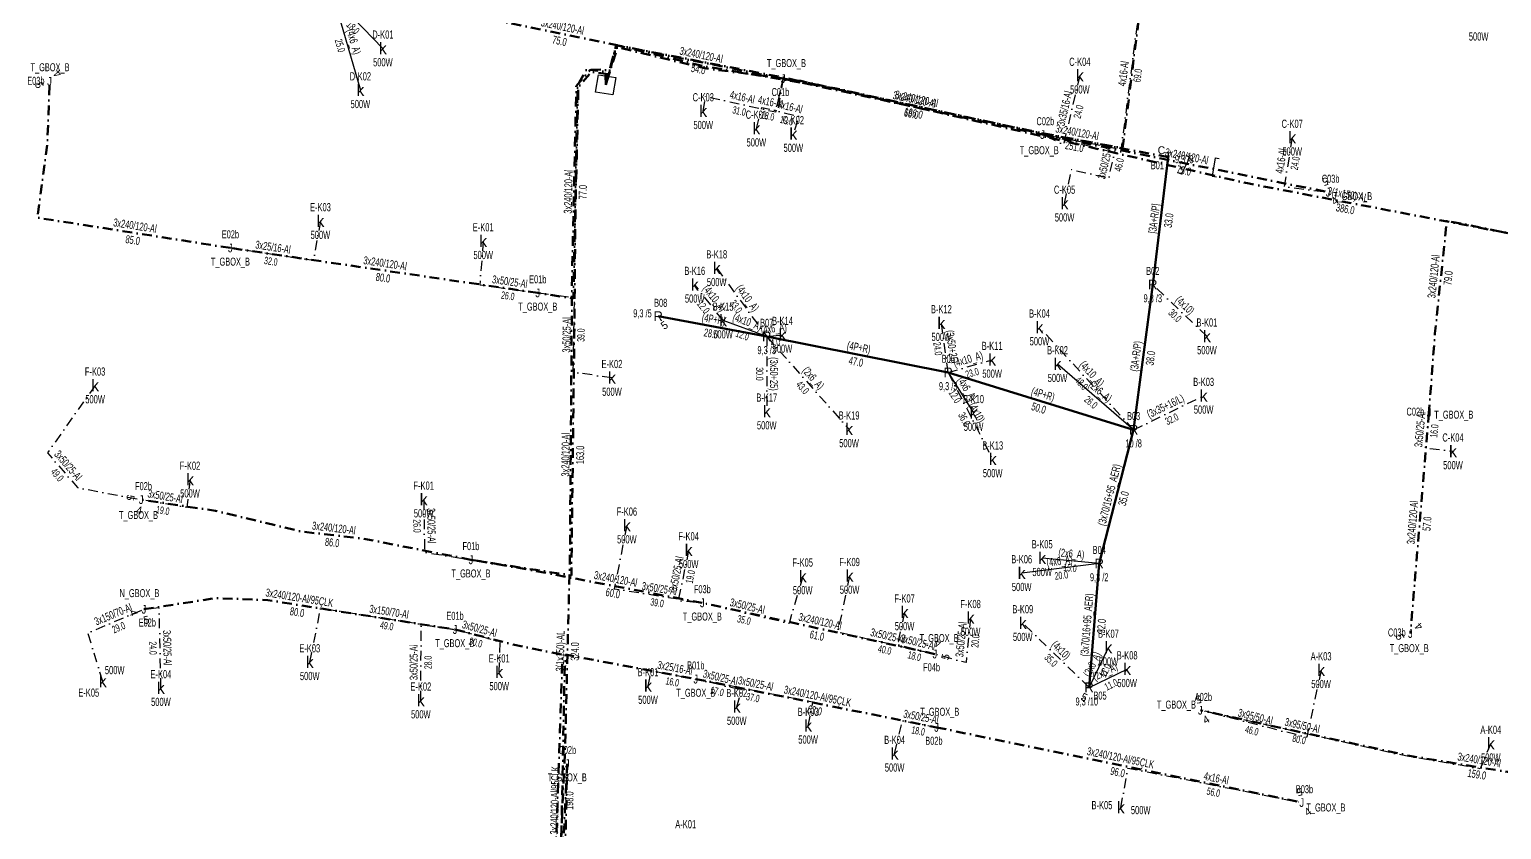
# Model space of a CAD drawing. Header units: millimetres. Extents: x 563565 to 566167, y 4094172 to 4096697.
# Drawn here: x 563820.8 to 564197.9, y 4095592.3 to 4095797.3 of the extents above; entities that cross this region are included whole.
import ezdxf
from ezdxf.enums import TextEntityAlignment as Align

# ---------------------------------------------------------------- set-up
doc = ezdxf.new("R2010")
doc.units = ezdxf.units.MM
doc.linetypes.add('DASHDOT', pattern=[5, 2.5, -1.25, 0, -1.25])
for name, color, linetype, lineweight in [('DIREK_AG_MEVCUT', 120, 'Continuous', 25), ('DIREK_BOX_YENI', 5, 'Continuous', 25), ('HAT_ABONE_HAVAI_MEVCUT', 56, 'Continuous', 30), ('HAT_ABONE_YERALTI_MEVCUT', 56, 'DASHDOT', 30), ('HAT_ABONE_YERALTI_YENI', 30, 'DASHDOT', 30), ('HAT_AG_HAVAI_BYSK', 3, 'Continuous', 50), ('HAT_AG_HAVAI_MEVCUT', 126, 'Continuous', 50), ('HAT_AG_YERALTI_YENI', 3, 'DASHDOT', 50), ('HAT_BOX_YERALTI_YENI', 5, 'DASHDOT', 50), ('HAT_OG_YERALTI_YENI', 1, 'DASHDOT', 70), ('KOFRE_ABONE_MEVCUT', 6, 'Continuous', 25), ('TRAFO_MEVCUT', 5, 'Continuous', 30)]:
    doc.layers.add(name, color=color, linetype=linetype, lineweight=lineweight)
doc.layers.add('DIREK_AG_TADILAT_BYSK', color=3, linetype='Continuous')
doc.layers.add('NIA_AG', color=5, linetype='Continuous')
doc.styles.add('Direk', font='B_CAD')
doc.styles.get("Standard").update_dxf_attribs({"font": 'Arial'})

# ---------------------------------------------------------------- blocks, each defined once
blk = doc.blocks.new('AG_NIA', base_point=(-64.4296, 129.8924))
at = {"layer": 'NIA_AG'}
for p, q in [((-64.429604, 132.292432), (-65.529604, 132.292432)), ((-64.429604, 127.492432), (-64.429604, 132.292432)), ((-64.429604, 127.492432), (-65.529604, 127.492432))]:
    blk.add_line(p, q, dxfattribs=at)
blk = doc.blocks.new('MEV_BINA_KARE')
at = {"layer": 'TRAFO_MEVCUT', "linetype": 'Continuous'}
for p, q in [((-2.25, -2.25), (-2.25, 2.25)), ((-2.25, 2.25), (2.25, 2.25)), ((0, 1.8), (0, 2.7)), ((2.25, 2.25), (2.25, -2.25)), ((2.25, -2.25), (-2.25, -2.25))]:
    blk.add_line(p, q, dxfattribs=at)

msp = doc.modelspace()

# ---------------------------------------------------------------- linework, layer by layer
at = {"layer": 'HAT_ABONE_HAVAI_MEVCUT'}
for p, q in [((563898.58, 4095805.54), (563911.29, 4095792.39)), ((563898.58, 4095805.54), (563905.53, 4095781.69)), ((564009.61, 4095718.6), (563998.43, 4095722.69)), ((564009.61, 4095718.6), (564013.65, 4095719.03)), ((564103.61, 4095694.7), (564084.11, 4095711.52)), ((564056.1, 4095709.37), (564062.6, 4095699.01)), ((564094.79, 4095660.41), (564074.93, 4095657.97)), ((564094.79, 4095660.41), (564080.18, 4095661.81)), ((564092.2, 4095628.7), (564097.15, 4095638.9)), ((564092.2, 4095628.7), (564101.94, 4095633.36))]:
    msp.add_line(p, q, dxfattribs=at)
at = {"layer": 'HAT_ABONE_YERALTI_MEVCUT', "flags": 128}
for points in [[(563996.81, 4095736.09), (564009.61, 4095718.6)], [(563998.43, 4095722.69), (563991.18, 4095731.86)], [(564122.39, 4095718.63), (564108.51, 4095731.88)], [(564056.1, 4095709.37), (564054.35, 4095722.03)], [(564103.61, 4095694.7), (564079.49, 4095720.92)], [(564009.61, 4095718.6), (564030.71, 4095694.82)], [(564009.61, 4095718.6), (564009.63, 4095699.39)], [(564056.1, 4095709.37), (564067.36, 4095712.63)], [(564056.1, 4095709.37), (564067.51, 4095687.13)], [(564103.61, 4095694.7), (564121.54, 4095703.41)], [(564092.2, 4095628.7), (564075.21, 4095645.17)]]:
    msp.add_lwpolyline(points, dxfattribs=at)
at = {"layer": 'HAT_ABONE_YERALTI_YENI', "flags": 128}
for points in [[(564098.08, 4095808.26), (564105.459714, 4095806.087841), (564100.218983, 4095765.277047), (564080.269854, 4095770.314749)], [(564089.83, 4095785.42), (564085.611841, 4095767.730155), (564080.269854, 4095770.314749)], [(563993.361987, 4095776.325493), (563993.919512, 4095780.11666), (564011.983306, 4095776.102483), (564013.838292, 4095784.639515)], [(564006.965585, 4095771.865297), (564008.396675, 4095777.212254), (564012.025533, 4095776.486482), (564013.838292, 4095784.639515)], [(564013.838292, 4095784.639515), (564012.421408, 4095776.288545), (564017.897685, 4095774.96896), (564016.44, 4095770.48)], [(564085.92, 4095752.65), (564087.650631, 4095761.341296), (564097.262258, 4095759.195844), (564098.97862, 4095766.747837), (564080.269854, 4095770.314749)], [(564144.23, 4095769.54), (564142.185806, 4095756.968202), (564153.440462, 4095755.566098)], [(563895.29, 4095748.17), (563893.510064, 4095738.01763), (563872.232, 4095741.263)], [(563936.99, 4095743.02), (563936.122752, 4095731.842804), (563950.973139, 4095729.744045)], [(563969.97, 4095707.99), (563960.041999, 4095709.483603), (563960.385271, 4095728.449403), (563950.973139, 4095729.744045)], [(563837.57, 4095706.06), (563825.396236, 4095688.787986), (563833.094119, 4095679.862904), (563849.383385, 4095676.801904)], [(564179.264023, 4095699.067809), (564178.356751, 4095690.064871), (564185.42, 4095689.17)], [(563861.89, 4095681.94), (563861.056055, 4095674.804995), (563849.383385, 4095676.801904)], [(563921.74, 4095676.83), (563921.972041, 4095663.30155), (563933.858494, 4095661.383675)], [(563973.79, 4095670.18), (563970.531833, 4095653.9797), (563993.121902, 4095650.349708)], [(563989.62, 4095663.85), (563986.960662, 4095650.944655), (563993.121902, 4095650.349708)], [(564018.84, 4095657.14), (564015.331732, 4095645.072504), (563993.121902, 4095650.349708)], [(564030.85, 4095657.27), (564027.801807, 4095642.895189), (564052.693409, 4095637.241636)], [(563854.43, 4095628.53), (563853.980169, 4095649.07062), (563850.08966, 4095648.708956)], [(563839.54, 4095630.24), (563835.704492, 4095642.678634), (563850.08966, 4095648.708956)], [(563892.56, 4095635.16), (563895.375576, 4095648.973826), (563929.77, 4095643.525)], [(564044.93, 4095647.93), (564043.108989, 4095639.662207), (564052.693409, 4095637.241636)], [(564061.84, 4095646.5), (564060.675959, 4095635.035428), (564052.693409, 4095637.241636)], [(563921.01, 4095625.35), (563921.092019, 4095644.839021), (563929.77, 4095643.525)], [(563941.09, 4095632.57), (563941.348311, 4095640.337623), (563929.77, 4095643.525)], [(563979.209062, 4095629.062659), (563980.109341, 4095632.933862), (563991.455453, 4095630.82309)], [(564001.95, 4095623.7), (564003.215883, 4095628.027205), (563991.455453, 4095630.82309)], [(564020.22, 4095618.88), (564021.413916, 4095624.871346), (563991.455453, 4095630.82309)], [(564151.63, 4095633.11), (564147.960932, 4095615.901862), (564120.704, 4095622.837)], [(564195.1, 4095614.29), (564192.370046, 4095607.856555), (564172.092979, 4095611.384489), (564120.704, 4095622.837)], [(564042.38, 4095611.71), (564044.405673, 4095620.162191), (564053.130152, 4095618.452824)], [(564100.324511, 4095597.895679), (564102.150889, 4095608.026795), (564146.671, 4095599.183)]]:
    msp.add_lwpolyline(points, dxfattribs=at)
at = {"layer": 'HAT_AG_HAVAI_BYSK'}
msp.add_line((564108.51, 4095731.88), (564112.495245, 4095764.54357), dxfattribs=at)
at = {"layer": 'HAT_AG_HAVAI_MEVCUT'}
for p, q in [((564103.61, 4095694.7), (564108.51, 4095731.88)), ((564009.61, 4095718.6), (563981.81, 4095723.78)), ((564056.1, 4095709.37), (564009.61, 4095718.6)), ((564103.61, 4095694.7), (564056.1, 4095709.37)), ((564094.79, 4095660.41), (564103.61, 4095694.7)), ((564092.2, 4095628.7), (564094.79, 4095660.41))]:
    msp.add_line(p, q, dxfattribs=at)
at = {"layer": 'HAT_AG_YERALTI_YENI', "flags": 128}
msp.add_lwpolyline([(564112.495245, 4095764.54357), (564081.908208, 4095770.274516), (564013.337836, 4095785.037872), (563971.057523, 4095793.220767), (563968.362, 4095783.067)], dxfattribs=at)
at = {"layer": 'HAT_BOX_YERALTI_YENI', "flags": 128}
for points in [[(563968.362, 4095783.067), (563971.041849, 4095793.188143), (563993.728897, 4095787.786465), (564026.949217, 4095782.204731), (564076.824712, 4095771.311347), (564100.772151, 4095766.809949), (564106.504042, 4095812.618715), (564106.504042, 4095830.174169), (564076.89118, 4095839.169538), (564064.507738, 4095843.294115)], [(563968.362, 4095783.067), (563971.290787, 4095793.227426), (563942.551089, 4095799.113871), (563924.493543, 4095802.485476), (563907.838369, 4095805.096287)], [(563968.362, 4095783.067), (563971.120022, 4095793.183169), (564013.838292, 4095784.639515)], [(563933.858494, 4095661.383675), (563950.430877, 4095658.775614), (563959.572178, 4095657.390568), (563960.32471, 4095719.148066), (563960.598844, 4095749.60022), (563961.359018, 4095782.411282), (563964.683128, 4095786.358662), (563968.422751, 4095785.873896), (563968.362, 4095783.067)], [(563968.362, 4095783.067), (563968.29452, 4095786.974824), (563963.378993, 4095786.857788), (563961.155302, 4095782.878552), (563960.101975, 4095728.339608), (563950.973139, 4095729.744045)], [(563872.232, 4095741.263), (563822.784033, 4095749.022535), (563825.355973, 4095768.391855), (563825.89614, 4095783.966694)], [(564013.838292, 4095784.639515), (564080.269854, 4095770.314749)], [(564080.269854, 4095770.314749), (564153.440462, 4095755.566098)], [(564212.432, 4095742.573), (564183.828516, 4095748.20274), (564180.794498, 4095719.324101), (564179.264023, 4095699.067809)], [(563950.973139, 4095729.744045), (563872.232, 4095741.263)], [(564179.264023, 4095699.067809), (564174.513904, 4095642.470805)], [(563933.858494, 4095661.383675), (563906.43861, 4095666.760184), (563890.615295, 4095668.585951), (563868.401794, 4095673.911106), (563849.383385, 4095676.801904)], [(563993.121902, 4095650.349708), (563948.013884, 4095658.966299), (563933.858494, 4095661.383675)], [(563850.08966, 4095648.708956), (563868.470821, 4095651.546055), (563881.836511, 4095651.061289), (563897.418274, 4095648.568207), (563929.77, 4095643.525)], [(564052.693409, 4095637.241636), (563993.121902, 4095650.349708)], [(563929.77, 4095643.525), (563944.591099, 4095639.665458), (563957.333519, 4095637.033872), (563955.166599, 4095574.603395), (563952.733251, 4095512.695989), (563920.95338, 4095512.425905), (563920.249, 4095519.181)], [(563920.249, 4095519.181), (563921.378213, 4095512.722438), (563940.290989, 4095513.039517), (563954.905745, 4095513.677661), (563956.562591, 4095567.595376), (563957.812595, 4095631.824464), (563958.079509, 4095637.085331), (563991.455453, 4095630.82309)], [(563991.455453, 4095630.82309), (564053.130152, 4095618.452824)], [(564277.569, 4095609.02), (564227.216025, 4095604.926847), (564209.43123, 4095605.386185), (564174.259893, 4095611.160334), (564120.704, 4095622.837)], [(564053.130152, 4095618.452824), (564146.671, 4095599.183)], [(563958.526817, 4095609.143397), (563957.131587, 4095580.86375), (563944.666177, 4095581.556272), (563927.029, 4095582.964)], [(563956.887572, 4095541.305363), (563958.526817, 4095609.143397)]]:
    msp.add_lwpolyline(points, dxfattribs=at)
at = {"layer": 'HAT_OG_YERALTI_YENI', "flags": 128}
for points in [[(564257.81, 4095811.629), (564256.616834, 4095807.526262), (564238.522509, 4095810.069901), (564238.157789, 4095798.690358), (564244.823864, 4095736.383877), (564133.200029, 4095757.7472), (564018.376754, 4095784.058031), (563993.743154, 4095787.324534), (563971.401816, 4095792.70517), (563968.362, 4095783.067)], [(563920.249, 4095519.181), (563920.756224, 4095511.786081), (563953.664454, 4095511.912166), (563954.042709, 4095526.285876), (563957.950421, 4095612.81884), (563959.212026, 4095663.067004), (563959.750869, 4095733.624565), (563960.827846, 4095782.742035), (563964.428965, 4095786.883321), (563968.660279, 4095786.343153), (563968.362, 4095783.067)]]:
    msp.add_lwpolyline(points, dxfattribs=at)

# ---------------------------------------------------------------- block references
at = {"layer": 'NIA_AG'}
for p, rotation in [((564116.952624, 4095762.278229), 333.05929), ((564124.089238, 4095762.012976), 171.247743)]:
    msp.add_blockref('AG_NIA', p, dxfattribs=dict(at, rotation=rotation))
at = {"layer": 'TRAFO_MEVCUT', "rotation": 350.72791}
msp.add_blockref('MEV_BINA_KARE', (563968.362, 4095783.067), dxfattribs=at)

# ---------------------------------------------------------------- texts
at = {"layer": 'DIREK_AG_MEVCUT', "linetype": 'ByBlock', "width": 0.53}
for s, p in [('B02', (564108.51, 4095735.38)), ('B08', (563982.451124, 4095727.220779)), ('9,3 /3', (564108.51, 4095728.38)), ('9,3 /5', (563977.786044, 4095724.529787)), ('B07', (564009.61, 4095722.1)), ('9,3 /3', (564009.61, 4095715.1)), ('B06', (564056.1, 4095712.87)), ('9,3 /3', (564056.1, 4095705.87)), ('B03', (564103.61, 4095698.2)), ('10 /8', (564103.61, 4095691.2)), ('B04', (564094.79, 4095663.91)), ('9,3 /2', (564094.79, 4095656.91)), ('B05', (564095.000685, 4095626.600914)), ('9,3 /10', (564091.609694, 4095625.083609))]:
    msp.add_text(s, height=2.05, dxfattribs=at).set_placement(p, align=Align.MIDDLE_CENTER)
at = {"layer": 'DIREK_AG_MEVCUT', "linetype": 'ByBlock', "style": 'Direk'}
for p in [(564108.51, 4095731.88), (563981.81, 4095723.78), (564009.61, 4095718.6), (564056.1, 4095709.37), (564103.61, 4095694.7), (564094.79, 4095660.41), (564092.2, 4095628.7)]:
    msp.add_text('R', height=2.5, dxfattribs=at).set_placement(p, align=Align.MIDDLE_CENTER)
at = {"layer": 'DIREK_AG_MEVCUT', "color": 32, "style": 'Direk'}
for rotation, p in [(394.445067, (563983.393724, 4095721.470927)), (333.309843, (564090.942337, 4095626.198344))]:
    msp.add_text('5', height=2, rotation=rotation, dxfattribs=at).set_placement(p, align=Align.MIDDLE_CENTER)
at = {"layer": 'DIREK_AG_TADILAT_BYSK', "color": 4, "linetype": 'ByBlock', "style": 'Direk'}
msp.add_text('C', height=2, dxfattribs=at).set_placement((564110.727478, 4095766.311337), align=Align.MIDDLE_CENTER)
at = {"layer": 'DIREK_AG_TADILAT_BYSK', "linetype": 'ByBlock', "width": 0.53}
for s, p in [('B01', (564109.68638, 4095762.455442)), ('9,3 /8', (564116.554283, 4095764.0081))]:
    msp.add_text(s, height=2.05, dxfattribs=at).set_placement(p, align=Align.MIDDLE_CENTER)
at = {"layer": 'DIREK_AG_TADILAT_BYSK', "linetype": 'ByBlock', "style": 'Direk'}
msp.add_text('T', height=2.5, dxfattribs=at).set_placement((564112.495245, 4095764.54357), align=Align.MIDDLE_CENTER)
at = {"layer": 'DIREK_BOX_YENI', "width": 0.53}
for s, p in [('T_GBOX_B', (563826.020918, 4095787.564441)), ('T_GBOX_B', (564014.669712, 4095788.6405)), ('E03b', (563822.398244, 4095784.088008)), ('C01b', (564013.126192, 4095781.212722)), ('C02b', (564080.984533, 4095773.741006)), ('T_GBOX_B', (564079.434991, 4095766.312313)), ('C03b', (564154.067618, 4095759.009451)), ('T_GBOX_B', (564159.702966, 4095754.546328)), ('E02b', (563872.232, 4095744.763)), ('T_GBOX_B', (563872.232, 4095737.763)), ('E01b', (563950.973139, 4095733.244045)), ('T_GBOX_B', (563950.973139, 4095726.244045)), ('C02b', (564175.775097, 4095699.346018)), ('T_GBOX_B', (564185.617197, 4095698.561202)), ('F02b', (563849.969649, 4095680.252454)), ('T_GBOX_B', (563848.675117, 4095672.855745)), ('F01b', (563933.858494, 4095664.883675)), ('T_GBOX_B', (563933.858494, 4095657.883675)), ('N_GBOX_B', (563848.9232, 4095652.842439)), ('F03b', (563993.121902, 4095653.849708)), ('E02b', (563850.938005, 4095645.313325)), ('E01b', (563929.77, 4095647.025)), ('T_GBOX_B', (563993.121902, 4095646.849708)), ('T_GBOX_B', (564053.776543, 4095641.337733)), ('C03b', (564171.026166, 4095642.763527)), ('T_GBOX_B', (563929.685549, 4095640.025)), ('T_GBOX_B', (564174.20102, 4095638.742838)), ('B01b', (563991.455453, 4095634.32309)), ('F04b', (564051.850855, 4095633.844564)), ('T_GBOX_B', (563991.455453, 4095627.32309)), ('A02b', (564121.479032, 4095626.250111)), ('T_GBOX_B', (564053.941789, 4095622.445384)), ('T_GBOX_B', (564114.567499, 4095624.286181)), ('B02b', (564052.440575, 4095615.021427)), ('C02b', (563958.526817, 4095612.643397)), ('T_GBOX_B', (563958.526817, 4095605.643397)), ('B03b', (564147.371128, 4095602.612259)), ('T_GBOX_B', (564152.8706, 4095597.928677))]:
    msp.add_text(s, height=2.05, dxfattribs=at).set_placement(p, align=Align.MIDDLE_CENTER)
at = {"layer": 'DIREK_BOX_YENI', "style": 'Direk', "width": 0.8}
for p in [(563825.89614, 4095783.966694), (564013.838292, 4095784.639515), (564080.269854, 4095770.314749), (564153.440462, 4095755.566098), (563872.232, 4095741.263), (563950.973139, 4095729.744045), (564179.264023, 4095699.067809), (563849.383385, 4095676.801904), (563933.858494, 4095661.383675), (563850.08966, 4095648.708956), (563993.121902, 4095650.349708), (563929.77, 4095643.525), (564174.513904, 4095642.470805), (564052.693409, 4095637.241636), (563991.455453, 4095630.82309), (564120.704, 4095622.837), (564053.130152, 4095618.452824), (563958.526817, 4095609.143397), (564146.671, 4095599.183)]:
    msp.add_text('J', height=2.25, dxfattribs=at).set_placement(p, align=Align.MIDDLE_CENTER)
at = {"layer": 'DIREK_BOX_YENI', "color": 32, "style": 'Direk'}
for s, rotation, p in [('4', 493.013661, (563827.943476, 4095785.876778)), ('5', 290.513661, (563823.273692, 4095782.985488)), ('5', 194.861836, (564152.722293, 4095758.27243)), ('4', 396.824982, (564155.118706, 4095753.324782)), ('5', 260.058398, (563846.625429, 4095677.285308)), ('4', 349.591045, (563848.877501, 4095674.047983)), ('4', 289.251291, (563847.446231, 4095647.785763)), ('5', 12.266603, (563850.68455, 4095645.972881)), ('5', 287.70248, (564171.846489, 4095641.619397)), ('4', 490.202479, (564176.652455, 4095644.278179)), ('4', 524.869292, (564053.42427, 4095639.944568)), ('5', 75.507223, (564055.404311, 4095636.540914)), ('5', 188.965663, (564120.267641, 4095625.602789)), ('4', 391.218711, (564122.155258, 4095620.442454)), ('5', 191.213998, (564146.126473, 4095601.929541)), ('4', 393.663378, (564148.223075, 4095596.852536))]:
    msp.add_text(s, height=2, rotation=rotation, dxfattribs=at).set_placement(p, align=Align.MIDDLE_CENTER)
at = {"layer": 'HAT_ABONE_HAVAI_MEVCUT', "lineweight": 30, "width": 0.53}
for s, rotation, p in [('(4x6_A)', 286.246366, (563902.871057, 4095793.852803, 281952.765)), ('(4x10_A)', 339.905871, (564004.312029, 4095721.44326, 281999.215)), ('(4x6_A)', 6.07544, (564011.540038, 4095719.660226, 282006.825)), ('(4x6_A)', 302.1047, (564060.070017, 4095704.641748, 282031.3)), ('(2x6_A)', 319.220124, (564094.415181, 4095703.753641, 282042.055)), ('(2x6_A)', 354.526358, (564087.56608, 4095661.956124, 282040.09)), ('(4x6_A)', 367.004259, (564084.756348, 4095660.033657, 282037.465)), ('(2x6_A)', 64.112974, (564093.910292, 4095634.171108, 282048.575)), ('(2x6_A)', 25.568291, (564096.703151, 4095631.796761, 282050.97))]:
    msp.add_text(s, height=2.05, rotation=rotation, dxfattribs=at).set_placement(p, align=Align.CENTER)
for s, rotation, p in [('18.0', 314.025224, (563904.323821, 4095798.374271, 281955.645)), ('25.0', 286.246366, (563901.238943, 4095793.377197, 281952.765)), ('12.0', 339.905871, (564003.727971, 4095719.84674, 281999.215)), ('4.0', 6.07544, (564011.719962, 4095717.969774, 282006.825)), ('12.0', 302.1047, (564058.629983, 4095703.738252, 282031.3)), ('26.0', 319.220124, (564093.304819, 4095702.466359, 282042.055)), ('15.0', 354.526358, (564087.40392, 4095660.263876, 282040.09)), ('20.0', 367.004259, (564084.963652, 4095658.346343, 282037.465)), ('11.0', 64.112974, (564095.439708, 4095633.428892, 282048.575)), ('11.0', 25.568291, (564097.436849, 4095630.263239, 282050.97))]:
    msp.add_text(s, height=1.9, rotation=rotation, dxfattribs=at).set_placement(p, align=Align.TOP_CENTER)
at = {"layer": 'HAT_ABONE_YERALTI_MEVCUT', "lineweight": 30, "width": 0.53}
for s, rotation, p in [('(4x10_A)', 308.330658, (563995.471778, 4095727.802169)), ('(4x10_A)', 306.198411, (564003.89593, 4095727.846996)), ('(4x10)', 316.330256, (564116.036925, 4095725.869832)), ('(3x50+25)', 277.870159, (564056.066994, 4095715.816389)), ('(4x10_A)', 16.14681, (564061.493615, 4095711.816469)), ('(3x50+25)', 270.059652, (564010.47, 4095708.995885)), ('(2x6_A)', 311.582652, (564020.795799, 4095707.274145)), ('(4x10_A)', 312.611215, (564092.17557, 4095708.385467)), ('(3x35+16/L)', 25.909463, (564112.203592, 4095699.819563)), ('(4x10)', 297.159618, (564062.561278, 4095698.638)), ('(4x10)', 315.890359, (564084.296629, 4095637.545308))]:
    msp.add_text(s, height=2.05, rotation=rotation, dxfattribs=at).set_placement(p, align=Align.CENTER)
for s, rotation, p in [('12.0', 308.330658, (563994.138222, 4095726.747831)), ('33.0', 306.198411, (564002.52407, 4095726.843004)), ('30.0', 316.330256, (564114.863075, 4095724.640168)), ('24.0', 277.870159, (564054.383006, 4095715.583611)), ('30.0', 270.059652, (564008.77, 4095708.994115)), ('23.0', 16.14681, (564061.966385, 4095710.183531)), ('43.0', 311.582652, (564019.524201, 4095706.145855)), ('48.0', 312.611215, (564090.92443, 4095707.234533)), ('36.0', 297.159618, (564061.048722, 4095697.862)), ('32.0', 25.909463, (564112.946408, 4095698.290437)), ('35.0', 315.890359, (564083.113371, 4095636.324692))]:
    msp.add_text(s, height=1.9, rotation=rotation, dxfattribs=at).set_placement(p, align=Align.TOP_CENTER)
at = {"layer": 'HAT_ABONE_YERALTI_YENI', "lineweight": 30, "width": 0.53}
for s, rotation, p in [('4x16-Al', 442.682394, (564101.996271, 4095785.790708)), ('4x16-Al', 347.471192, (564003.1358, 4095778.93933)), ('4x16-Al', 348.690068, (564010.377803, 4095777.682862)), ('4x16-Al', 346.452061, (564015.358666, 4095776.4551)), ('3x35/16-Al', 436.588221, (564086.894101, 4095776.772233)), ('3x50/25-Al', 77.195734, (564097.291576, 4095763.160218)), ('4x16-Al', 440.764444, (564142.368922, 4095763.390521)), ('3x25/16-Al', 351.327974, (563882.999194, 4095740.480597)), ('3x50/25-Al', 351.955839, (563943.666891, 4095731.635061)), ('3x50/25-Al', 88.963086, (563959.363774, 4095718.981885)), ('3x50/25-Al', 444.24544, (564177.96467, 4095694.651567)), ('3x50/25-Al', 310.77777, (563829.888839, 4095684.880603)), ('3x50/25-Al', 350.292072, (563855.363052, 4095676.641278)), ('3x50/25-Al', 270.982646, (563922.705896, 4095670.080352)), ('3x50/25-Al', 438.356333, (563987.457822, 4095657.568879)), ('3x50/25-Al', 350.871196, (563981.961724, 4095653.003938)), ('3x150/70-Al', 22.743634, (563842.568459, 4095646.477702)), ('3x150/70-Al', 350.997912, (563912.705788, 4095647.088943)), ('3x50/25-Al', 346.633994, (564004.423312, 4095648.538082)), ('3x50/25-Al', 344.608378, (563935.784759, 4095642.750826)), ('3x50/25-Al', 271.254554, (563855.054881, 4095638.81892)), ('3x50/25-Al', 347.203678, (564040.435871, 4095640.897302)), ('3x50/25-Al', 345.826188, (564048.109333, 4095639.276045)), ('3x50/25-Al', 444.202414, (564060.412327, 4095640.853576)), ('3x50/25-Al', 89.758873, (563920.201017, 4095635.098088)), ('3x25/16-Al', 349.461464, (563985.937859, 4095632.714138)), ('3x50/25-Al', 346.626946, (563997.532265, 4095630.252099)), ('3x50/25-Al', 348.763549, (564006.600314, 4095628.680925)), ('3x50/25-Al', 348.914598, (564048.931344, 4095620.141648)), ('3x95/50-Al', 345.724807, (564134.542058, 4095620.193185)), ('3x95/50-Al', 347.436414, (564146.583384, 4095617.940391)), ('4x16-Al', 348.764691, (564124.576511, 4095604.438647))]:
    msp.add_text(s, height=2.05, rotation=rotation, dxfattribs=at).set_placement(p, align=Align.CENTER)
for s, rotation, p in [('69.0', 442.682394, (564103.682426, 4095785.57418)), ('31.0', 347.471192, (564002.767018, 4095777.279812)), ('24.0', 436.588221, (564088.547739, 4095776.377922)), ('18.0', 348.690068, (564010.044405, 4095776.015875)), ('19.0', 346.452061, (564014.960426, 4095774.802404)), ('46.0', 77.195734, (564098.949302, 4095762.783462)), ('24.0', 440.764444, (564144.046884, 4095763.117681)), ('32.0', 351.327974, (563882.742871, 4095738.800032)), ('26.0', 351.955839, (563943.429, 4095729.951788)), ('39.0', 88.963086, (563961.063496, 4095718.951121)), ('16.0', 444.24544, (564179.656103, 4095694.481113)), ('49.0', 310.77777, (563828.601516, 4095683.770287)), ('19.0', 350.292072, (563855.076388, 4095674.965621)), ('26.0', 270.982646, (563921.006146, 4095670.051198)), ('19.0', 438.356333, (563989.122839, 4095657.225777)), ('39.0', 350.871196, (563981.692011, 4095651.32547)), ('29.0', 22.743634, (563843.225693, 4095644.909888)), ('49.0', 350.997912, (563912.439788, 4095645.409883)), ('35.0', 346.633994, (564004.030322, 4095646.88413)), ('20.0', 444.202414, (564062.103632, 4095640.681852)), ('24.0', 271.254554, (563853.355288, 4095638.7817)), ('20.0', 344.608378, (563935.333553, 4095641.111797)), ('40.0', 347.203678, (564040.059345, 4095639.239524)), ('18.0', 345.826188, (564047.693064, 4095637.627798)), ('28.0', 89.758873, (563921.901002, 4095635.090933)), ('16.0', 349.461464, (563985.626935, 4095631.042814)), ('17.0', 346.626946, (563997.139071, 4095628.598195)), ('37.0', 348.763549, (564006.269055, 4095627.013511)), ('18.0', 348.914598, (564048.604481, 4095618.473367)), ('46.0', 345.724807, (564134.122873, 4095618.545677)), ('80.0', 347.436414, (564146.213595, 4095616.281097)), ('56.0', 348.764691, (564124.245285, 4095602.771227))]:
    msp.add_text(s, height=1.9, rotation=rotation, dxfattribs=at).set_placement(p, align=Align.TOP_CENTER)
at = {"layer": 'HAT_AG_HAVAI_BYSK', "lineweight": 30, "width": 0.53}
msp.add_text('[3A+R/P]', height=2.05, rotation=82.454847, dxfattribs=at).set_placement((564109.87736, 4095748.676611, 282056.465), align=Align.CENTER)
msp.add_text('33.0', height=2.05, rotation=82.454847, dxfattribs=at).set_placement((564111.56264, 4095748.453389, 282056.465), align=Align.TOP_CENTER)
at = {"layer": 'HAT_AG_HAVAI_MEVCUT', "lineweight": 30, "width": 0.53}
for s, rotation, p in [('(4P+R)', 349.445066, (563995.865701, 4095722.025618, 281990.905)), ('(4P+R)', 348.770672, (564033.020526, 4095714.818727, 282004.805)), ('(3A+R/P)', 82.492184, (564105.217287, 4095713.401062, 282054.255)), ('(4P+R)', 342.84051, (564080.105778, 4095702.847164, 282028.05)), ('(3x70/16+95_AER)', 75.575197, (564098.376796, 4095677.766743, 282051.805)), ('(3x70/16+95_AER)', 85.330577, (564092.647821, 4095644.624196, 282047.395))]:
    msp.add_text(s, height=2.05, rotation=rotation, dxfattribs=at).set_placement(p, align=Align.CENTER)
for s, rotation, p in [('28.0', 349.445066, (563995.554299, 4095720.354382, 281990.905)), ('47.0', 348.770672, (564032.689474, 4095713.151273, 282004.805)), ('38.0', 82.492184, (564106.902713, 4095713.178938, 282054.255)), ('50.0', 342.84051, (564079.604222, 4095701.222836, 282028.05)), ('35.0', 75.575197, (564100.023204, 4095677.343257, 282051.805)), ('32.0', 85.330577, (564094.342179, 4095644.485804, 282047.395))]:
    msp.add_text(s, height=2.05, rotation=rotation, dxfattribs=at).set_placement(p, align=Align.TOP_CENTER)
at = {"layer": 'HAT_AG_YERALTI_YENI', "lineweight": 30, "width": 0.53}
msp.add_text('3x240/120-Al', height=2.05, rotation=347.849567, dxfattribs=at).set_placement((564047.801929, 4095778.487153), align=Align.CENTER)
msp.add_text('166.0', height=2.05, rotation=347.849567, dxfattribs=at).set_placement((564047.444115, 4095776.825235), align=Align.TOP_CENTER)
at = {"layer": 'HAT_BOX_YERALTI_YENI', "lineweight": 30, "width": 0.53}
for s, rotation, p in [('3x240/120-Al', 348.424811, (563957.091494, 4095797.003361)), ('3x240/120-Al', 348.690068, (563992.645856, 4095789.744836)), ('3x240/120-Al', 347.831517, (564047.233242, 4095778.308034)), ('3x240/120-Al', 349.354337, (564088.955456, 4095769.896018)), ('3x240/120-Al', 348.603861, (564117.023111, 4095763.773666)), ('3x240/120-Al', 448.893567, (563959.778797, 4095755.625493)), ('3x240/120-Al', 351.081699, (563847.639736, 4095745.982504)), ('3x240/120-Al', 351.677291, (563911.725553, 4095736.344583)), ('3x240/120-Al', 444.002452, (564181.46616, 4095733.852234)), ('3x240/120-Al', 89.30187, (563959.098507, 4095688.279674)), ('3x240/120-Al', 445.202478, (564176.041941, 4095670.840396)), ('3x240/120-Al', 353.418055, (563898.624383, 4095668.517465)), ('3x240/120-Al', 349.185568, (563970.727378, 4095655.492907)), ('3x240/120-Al/95ÇLK', 350.909723, (563889.761685, 4095650.654072)), ('3x240/120-Al', 347.590434, (564023.090319, 4095644.625813)), ('3x240/120-Al/95ÇLK', 348.658515, (564022.45996, 4095625.471359)), ('3x240/120-Al/95ÇLK', 348.359659, (564100.072079, 4095609.65043)), ('3x240/120-Al', 350.676804, (564191.983265, 4095609.112032)), ('3x240/120-Al/95ÇLK', 88.885071, (563956.337754, 4095599.726459))]:
    msp.add_text(s, height=2.05, rotation=rotation, dxfattribs=at).set_placement(p, align=Align.CENTER)
for s, rotation, p in [('75.0', 348.424811, (563956.750383, 4095795.337936)), ('54.0', 348.690068, (563992.312458, 4095788.077848)), ('68.0', 347.831517, (564046.874904, 4095776.64623)), ('251.0', 349.354337, (564088.641407, 4095768.225278)), ('75.0', 348.603861, (564116.687206, 4095762.107182)), ('77.0', 448.893567, (563961.47848, 4095755.592667)), ('85.0', 351.081699, (563847.376192, 4095744.303056)), ('80.0', 351.677291, (563911.479481, 4095734.662486)), ('79.0', 444.002452, (564183.156854, 4095733.674608)), ('163.0', 89.30187, (563960.798381, 4095688.25896)), ('57.0', 445.202478, (564177.735985, 4095670.698217)), ('86.0', 353.418055, (563898.429522, 4095666.82867)), ('60.0', 349.185568, (563970.408409, 4095653.823099)), ('80.0', 350.909723, (563889.493101, 4095648.975423)), ('61.0', 347.590434, (564022.724992, 4095642.965531)), ('63.0', 348.658515, (564022.125645, 4095623.804555)), ('96.0', 348.359659, (564099.729074, 4095607.985394)), ('159.0', 350.676804, (564191.707859, 4095607.434488)), ('198.0', 88.885071, (563958.037432, 4095599.693381))]:
    msp.add_text(s, height=2.05, rotation=rotation, dxfattribs=at).set_placement(p, align=Align.TOP_CENTER)
at = {"layer": 'HAT_OG_YERALTI_YENI', "lineweight": 30, "width": 0.53}
for rotation, p in [(349.518133, (564158.327835, 4095753.962687)), (88.561749, (563957.731491, 4095637.964257))]:
    msp.add_text('3(1x150)-AL', height=2.05, rotation=rotation, dxfattribs=at).set_placement(p, align=Align.CENTER)
for s, rotation, p in [('386.0', 349.518133, (564158.018564, 4095752.291055)), ('324.0', 88.561749, (563959.430956, 4095637.921587))]:
    msp.add_text(s, height=2.05, rotation=rotation, dxfattribs=at).set_placement(p, align=Align.TOP_CENTER)
at = {"layer": 'KOFRE_ABONE_MEVCUT', "linetype": 'ByBlock', "width": 0.6}
for s, p in [('D-K01', (563911.29, 4095794.89)), ('C-K04', (564089.83, 4095787.92)), ('D-K02', (563905.53, 4095784.19)), ('C-K03', (563993.361987, 4095778.825493)), ('C-K01', (564006.965585, 4095774.365297)), ('C-K02', (564016.44, 4095772.98)), ('C-K07', (564144.23, 4095772.04)), ('C-K05', (564085.92, 4095755.15)), ('E-K03', (563895.29, 4095750.67)), ('E-K01', (563936.99, 4095745.52)), ('B-K18', (563996.81, 4095738.59)), ('B-K16', (563991.18, 4095734.36)), ('B-K15', (563998.43, 4095725.19)), ('B-K12', (564054.35, 4095724.53)), ('B-K04', (564079.49, 4095723.42)), ('B-K14', (564013.65, 4095721.53)), ('B-K01', (564122.39, 4095721.13)), ('B-K11', (564067.36, 4095715.13)), ('B-K02', (564084.11, 4095714.02)), ('F-K03', (563837.57, 4095708.56)), ('E-K02', (563969.97, 4095710.49)), ('B-K03', (564121.54, 4095705.91)), ('B-K17', (564009.63, 4095701.89)), ('B-K10', (564062.6, 4095701.51)), ('B-K19', (564030.71, 4095697.32)), ('B-K13', (564067.51, 4095689.63)), ('C-K04', (564185.42, 4095691.67)), ('F-K02', (563861.89, 4095684.44)), ('F-K01', (563921.74, 4095679.33)), ('F-K06', (563973.79, 4095672.68)), ('F-K04', (563989.62, 4095666.35)), ('B-K05', (564080.18, 4095664.31)), ('F-K05', (564018.84, 4095659.64)), ('F-K09', (564030.85, 4095659.77)), ('B-K06', (564074.93, 4095660.47)), ('F-K07', (564044.93, 4095650.43)), ('F-K08', (564061.84, 4095649)), ('B-K09', (564075.21, 4095647.67)), ('B-K07', (564097.15, 4095641.4)), ('E-K03', (563892.56, 4095637.66)), ('B-K08', (564101.94, 4095635.86)), ('A-K03', (564151.63, 4095635.61)), ('E-K01', (563941.09, 4095635.07)), ('E-K04', (563854.43, 4095631.03)), ('B-K01', (563979.209062, 4095631.562659)), ('E-K02', (563921.01, 4095627.85)), ('B-K02', (564001.95, 4095626.2)), ('B-K03', (564020.22, 4095621.38)), ('A-K04', (564195.1, 4095616.79)), ('B-K04', (564042.38, 4095614.21)), ('A-K01', (563988.86, 4095592.59))]:
    msp.add_text(s, height=2.1, dxfattribs=at).set_placement(p, align=Align.CENTER)
for p in [(564191.99, 4095796.5), (563911.29, 4095789.89), (564089.83, 4095782.92), (563905.53, 4095779.19), (563993.361987, 4095773.825493), (564006.965585, 4095769.365297), (564016.44, 4095767.98), (564144.23, 4095767.04), (564085.92, 4095750.15), (563895.29, 4095745.67), (563936.99, 4095740.52), (563996.81, 4095733.59), (563991.18, 4095729.36), (563998.43, 4095720.19), (564054.35, 4095719.53), (564079.49, 4095718.42), (564013.65, 4095716.53), (564122.39, 4095716.13), (564067.36, 4095710.13), (564084.11, 4095709.02), (563837.57, 4095703.56), (563969.97, 4095705.49), (564121.54, 4095700.91), (564009.63, 4095696.89), (564062.6, 4095696.51), (564030.71, 4095692.32), (564067.51, 4095684.63), (564185.42, 4095686.67), (563861.89, 4095679.44), (563921.74, 4095674.33), (563973.79, 4095667.68), (563989.62, 4095661.35), (564080.18, 4095659.31), (564018.84, 4095654.64), (564030.85, 4095654.77), (564074.93, 4095655.47), (564044.93, 4095645.43), (564061.84, 4095644), (564075.21, 4095642.67), (564097.15, 4095636.4), (563892.56, 4095632.66), (564101.94, 4095630.86), (564151.63, 4095630.61), (563941.09, 4095630.07), (563979.209062, 4095626.562659), (563854.43, 4095626.03), (563921.01, 4095622.85), (564001.95, 4095621.2), (564020.22, 4095616.38), (564195.1, 4095611.79), (564042.38, 4095609.21)]:
    msp.add_text('500W', height=2.1, dxfattribs=at).set_placement(p, align=Align.TOP_CENTER)
at = {"layer": 'KOFRE_ABONE_MEVCUT', "linetype": 'ByBlock', "style": 'Direk'}
for p in [(563911.29, 4095792.39), (564089.83, 4095785.42), (563905.53, 4095781.69), (563993.361987, 4095776.325493), (564006.965585, 4095771.865297), (564016.44, 4095770.48), (564144.23, 4095769.54), (564085.92, 4095752.65), (563895.29, 4095748.17), (563936.99, 4095743.02), (563996.81, 4095736.09), (563991.18, 4095731.86), (563998.43, 4095722.69), (564054.35, 4095722.03), (564079.49, 4095720.92), (564013.65, 4095719.03), (564122.39, 4095718.63), (564067.36, 4095712.63), (564084.11, 4095711.52), (563969.97, 4095707.99), (563837.57, 4095706.06), (564121.54, 4095703.41), (564009.63, 4095699.39), (564062.6, 4095699.01), (564030.71, 4095694.82), (564185.42, 4095689.17), (564067.51, 4095687.13), (563861.89, 4095681.94), (563921.74, 4095676.83), (563973.79, 4095670.18), (563989.62, 4095663.85), (564080.18, 4095661.81), (564018.84, 4095657.14), (564030.85, 4095657.27), (564074.93, 4095657.97), (564044.93, 4095647.93), (564061.84, 4095646.5), (564075.21, 4095645.17), (564097.15, 4095638.9), (563892.56, 4095635.16), (563941.09, 4095632.57), (564101.94, 4095633.36), (564151.63, 4095633.11), (563839.54, 4095630.24), (563854.43, 4095628.53), (563979.209062, 4095629.062659), (563921.01, 4095625.35), (564001.95, 4095623.7), (564020.22, 4095618.88), (564195.1, 4095614.29), (564042.38, 4095611.71), (564100.324511, 4095597.895679)]:
    msp.add_text('k', height=3, dxfattribs=at).set_placement(p, align=Align.MIDDLE_CENTER)
at = {"layer": 'KOFRE_ABONE_MEVCUT', "linetype": 'ByBlock', "width": 0.6}
for s, p in [('500W', (563842.591672, 4095633.127424)), ('E-K05', (563835.941733, 4095627.352046)), ('B-K05', (564095.494852, 4095598.52957)), ('500W', (564105.425223, 4095597.261904))]:
    msp.add_text(s, height=2.1, dxfattribs=at).set_placement(p, align=Align.MIDDLE_CENTER)

doc.saveas('drawing.dxf')
